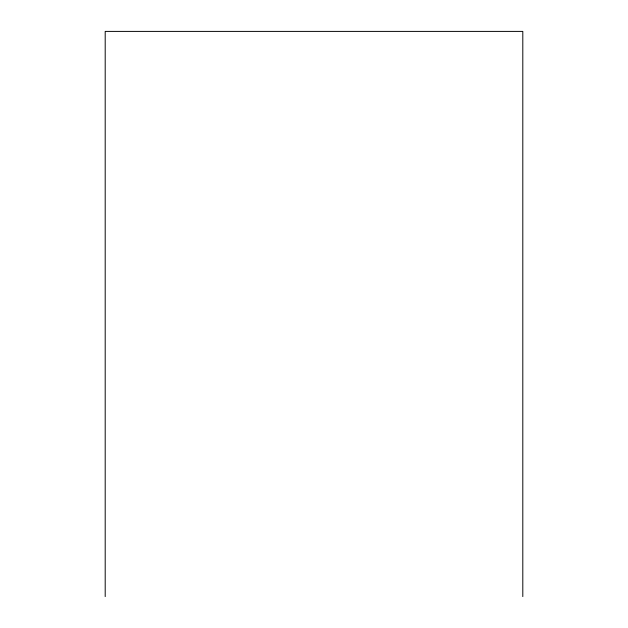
<?xml version="1.0" encoding="UTF-8"?>
<svg xmlns="http://www.w3.org/2000/svg" width="628" height="628" viewBox="0 0 628 628"><rect width="100%" height="100%" fill="white"/><g stroke="black" fill="none" stroke-linecap="round" stroke-linejoin="round"><path stroke-width="0.94" d="M522.802 596.6L522.802 31.4L105.198 31.4L105.198 596.6"/></g></svg>
